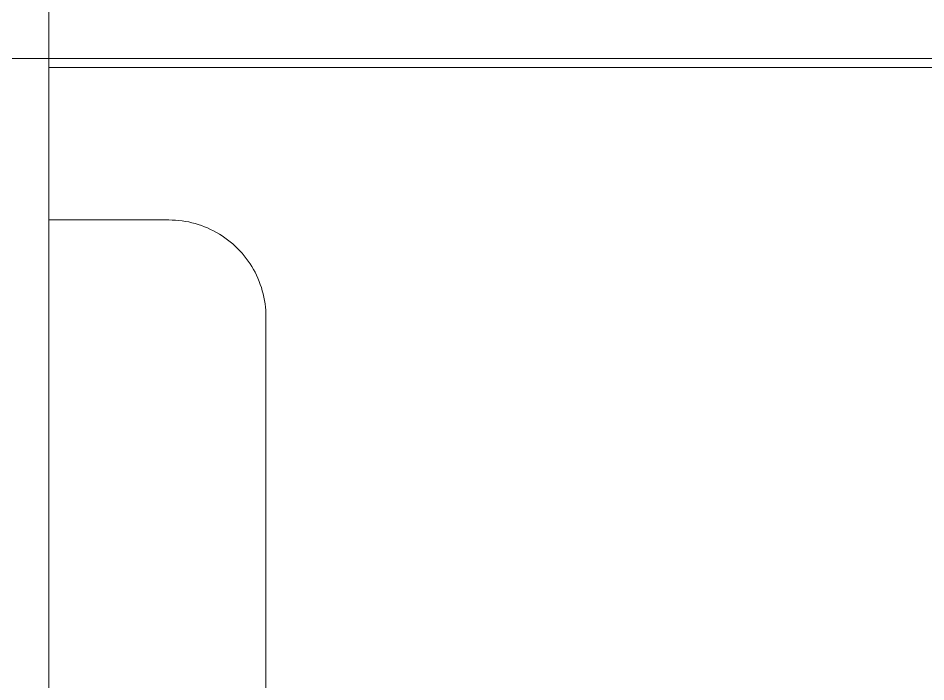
# Model space of a CAD drawing. Header units: inches. Extents: x -12 to 176, y -4 to 123.
# Drawn here: x 3.465 to 5.308, y 19.202 to 20.55 of the extents above; entities that cross this region are included whole.
import ezdxf

# ---------------------------------------------------------------- set-up
doc = ezdxf.new("R2010")
doc.units = ezdxf.units.IN
doc.layers.add('ZANO_R', color=7, linetype='Continuous', lineweight=0)

msp = doc.modelspace()

# ---------------------------------------------------------------- linework, layer by layer
at = {"layer": 'ZANO_R'}
for p, q in [((3.52747, 21.73815), (3.52747, 6.79361)), ((3.52747, 20.44977), (36.40152, 20.44977)), ((3.52747, 20.14008), (3.77157, 20.14008)), ((3.77157, 20.14008), (3.77829, 20.13997)), ((3.77829, 20.13997), (3.785, 20.13963)), ((3.785, 20.13963), (3.7917, 20.13905)), ((3.7917, 20.13905), (3.79837, 20.13825)), ((3.79837, 20.13825), (3.80502, 20.13722)), ((3.80502, 20.13722), (3.81162, 20.13597)), ((3.81162, 20.13597), (3.81818, 20.13449)), ((3.81818, 20.13449), (3.82468, 20.13278)), ((3.82468, 20.13278), (3.83112, 20.13086)), ((3.83112, 20.13086), (3.83749, 20.12872)), ((3.83749, 20.12872), (3.84378, 20.12636)), ((3.84378, 20.12636), (3.84999, 20.12379)), ((3.84999, 20.12379), (3.85611, 20.121)), ((3.85611, 20.121), (3.86213, 20.11801)), ((3.86213, 20.11801), (3.86805, 20.11482)), ((3.86805, 20.11482), (3.87385, 20.11143)), ((3.87385, 20.11143), (3.87953, 20.10784)), ((3.87953, 20.10784), (3.88509, 20.10405)), ((3.88509, 20.10405), (3.89051, 20.10008)), ((3.89051, 20.10008), (3.8958, 20.09593)), ((3.8958, 20.09593), (3.90094, 20.0916)), ((3.90094, 20.0916), (3.90593, 20.0871)), ((3.90593, 20.0871), (3.91076, 20.08243)), ((3.91076, 20.08243), (3.91543, 20.07759)), ((3.91543, 20.07759), (3.91994, 20.0726)), ((3.91994, 20.0726), (3.92427, 20.06746)), ((3.92427, 20.06746), (3.92842, 20.06218)), ((3.92842, 20.06218), (3.93239, 20.05675)), ((3.93239, 20.05675), (3.93617, 20.0512)), ((3.93617, 20.0512), (3.93976, 20.04551)), ((3.93976, 20.04551), (3.94316, 20.03971)), ((3.94316, 20.03971), (3.94635, 20.0338)), ((3.94635, 20.0338), (3.94934, 20.02778)), ((3.94934, 20.02778), (3.95212, 20.02166)), ((3.95212, 20.02166), (3.9547, 20.01545)), ((3.9547, 20.01545), (3.95705, 20.00915)), ((3.95705, 20.00915), (3.9592, 20.00278)), ((3.9592, 20.00278), (3.96112, 19.99634)), ((3.96112, 19.99634), (3.96282, 19.98984)), ((3.96282, 19.98984), (3.9643, 19.98328)), ((3.9643, 19.98328), (3.96556, 19.97668)), ((3.96556, 19.97668), (3.96659, 19.97004)), ((3.96659, 19.97004), (3.96739, 19.96336)), ((3.96739, 19.96336), (3.96796, 19.95667)), ((3.96796, 19.95667), (3.96831, 19.94995)), ((3.96831, 19.94995), (3.96842, 19.94323)), ((3.96842, 19.94323), (3.96842, 18.17158))]:
    msp.add_line(p, q, dxfattribs=at)
msp.add_lwpolyline([(-3.24405, 20.46778), (76.4408, 20.46778), (76.4408, 4.71973), (-3.24405, 4.71973)], close=True, dxfattribs=at)

doc.saveas('drawing.dxf')
